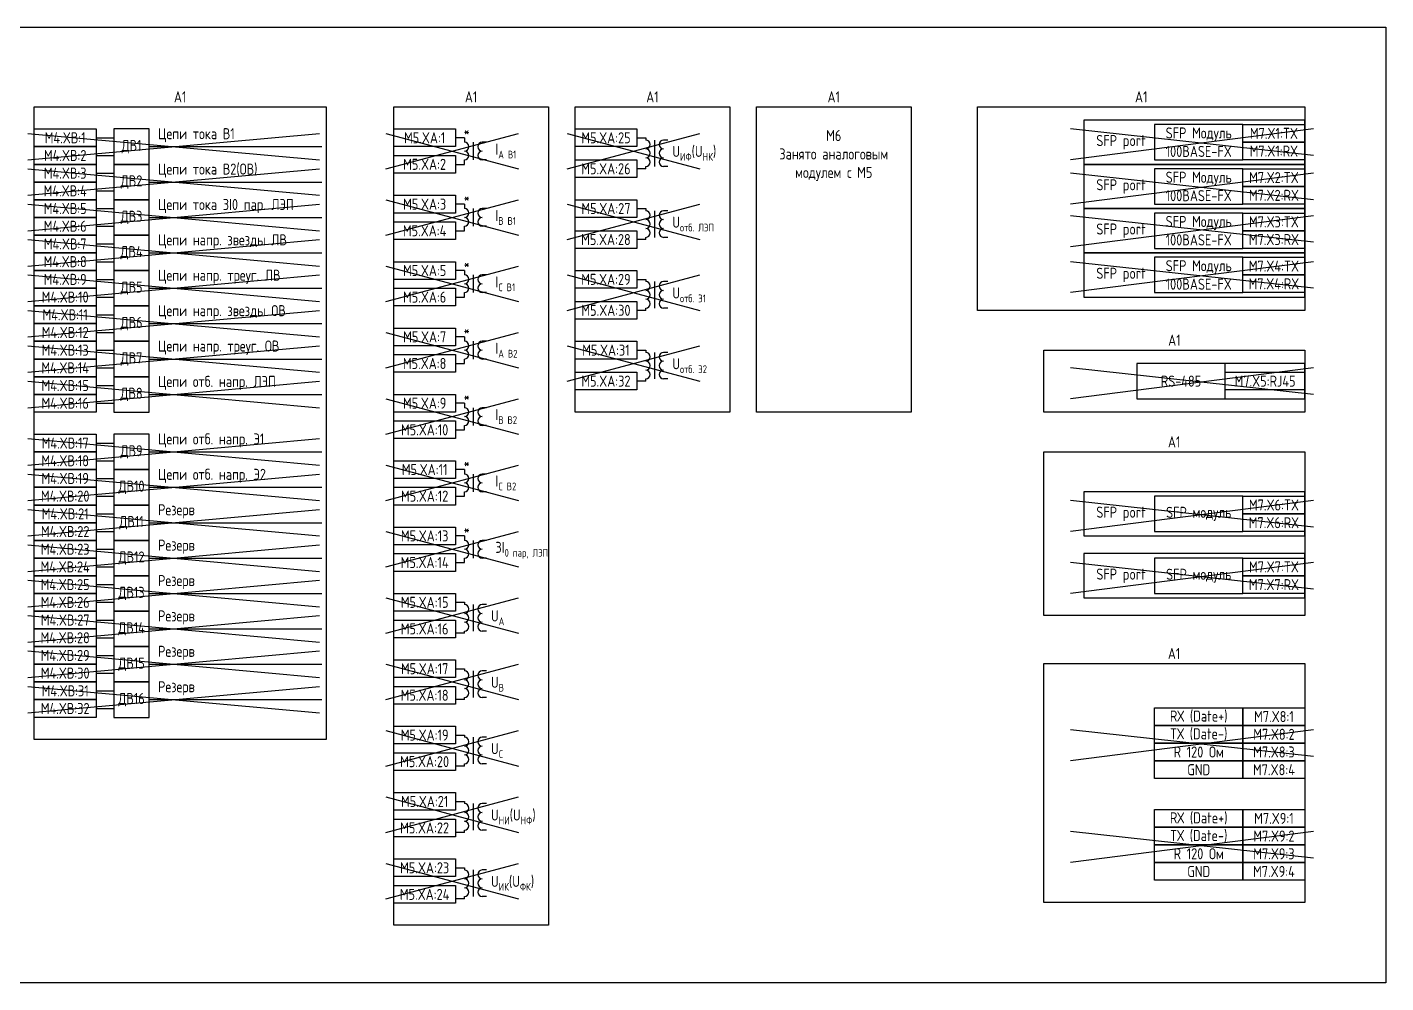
# Model space of a CAD drawing. Header units: millimetres. Extents: x -606 to 1525, y 17 to 584.
# Drawn here: x 269.1 to 576.3, y 368 to 584 of the extents above; entities that cross this region are included whole.
import ezdxf

# ---------------------------------------------------------------- set-up
doc = ezdxf.new("R2010")
doc.units = ezdxf.units.MM
doc.styles.add('Gost_type_A', font='GOST_A.TTF')

msp = doc.modelspace()

# ---------------------------------------------------------------- linework, layer by layer
at = {"color": 6}
for p, q in [((269.25, 560), (335.25, 554)), ((269.25, 554), (335.25, 560)), ((350.25, 560), (380.25, 552)), ((350.25, 552), (380.25, 560)), ((391.25, 560), (421.25, 552)), ((391.25, 552), (421.25, 560)), ((560, 561), (505, 554)), ((560, 555), (505, 561)), ((269.25, 552), (335.25, 546)), ((269.25, 546), (335.25, 552)), ((560, 551), (505, 544)), ((560, 545), (505, 551)), ((269.25, 544), (335.25, 538)), ((269.25, 538), (335.25, 544)), ((350.25, 545), (380.25, 537)), ((350.25, 537), (380.25, 545)), ((391.25, 544), (421.25, 536)), ((391.25, 536), (421.25, 544)), ((560, 541.38), (505, 534.38)), ((560, 535.38), (505, 541.38)), ((269.25, 536), (335.25, 530)), ((269.25, 530), (335.25, 536)), ((350.25, 530), (380.25, 522)), ((350.25, 522), (380.25, 530)), ((560, 531), (505, 524)), ((560, 525), (505, 531)), ((269.25, 528), (335.25, 522)), ((269.25, 522), (335.25, 528)), ((391.25, 528), (421.25, 520)), ((391.25, 520), (421.25, 528)), ((269.25, 520), (335.25, 514)), ((269.25, 514), (335.25, 520)), ((350.25, 515), (380.25, 507)), ((350.25, 507), (380.25, 515)), ((269.25, 512), (335.25, 506)), ((269.25, 506), (335.25, 512)), ((391.25, 512), (421.25, 504)), ((391.25, 504), (421.25, 512)), ((560, 507), (505, 500)), ((560, 501), (505, 507)), ((269.25, 504), (335.25, 498)), ((269.25, 498), (335.25, 504)), ((350.25, 500), (380.25, 492)), ((350.25, 492), (380.25, 500)), ((269.25, 491), (335.25, 485)), ((269.25, 485), (335.25, 491)), ((269.25, 483), (335.25, 477)), ((269.25, 477), (335.25, 483)), ((350.25, 485), (380.25, 477)), ((350.25, 477), (380.25, 485)), ((560, 477), (505, 470)), ((560, 471), (505, 477)), ((350.25, 470), (380.25, 462)), ((350.25, 462), (380.25, 470)), ((560, 463), (505, 456)), ((560, 457), (505, 463)), ((350.25, 455), (380.25, 447)), ((350.25, 447), (380.25, 455)), ((350.25, 440), (380.25, 432)), ((350.25, 432), (380.25, 440)), ((350.25, 425), (380.25, 417)), ((350.25, 417), (380.25, 425)), ((350.25, 410), (380.25, 402)), ((350.25, 402), (380.25, 410)), ((350.25, 395), (380.25, 387)), ((350.25, 387), (380.25, 395))]:
    msp.add_line(p, q, dxfattribs=at)
for p, q in [((284.72, 559), (288.72, 559)), ((296.72, 557), (335.72, 557)), ((368, 559), (366, 559)), ((284.72, 555), (288.72, 555)), ((366, 553), (368, 553)), ((284.72, 551), (288.72, 551)), ((284.72, 547), (288.72, 547)), ((296.72, 549), (335.72, 549)), ((368, 544), (366, 544)), ((284.72, 543), (288.72, 543)), ((296.72, 541), (335.72, 541)), ((284.72, 539), (288.72, 539)), ((366, 538), (368, 538)), ((284.72, 535), (288.72, 535)), ((296.72, 533), (335.72, 533)), ((284.72, 531), (288.72, 531)), ((368, 529), (366, 529)), ((284.72, 527), (288.72, 527)), ((284.72, 523), (288.72, 523)), ((296.72, 525), (335.72, 525)), ((366, 523), (368, 523)), ((284.72, 519), (288.72, 519)), ((296.72, 517), (335.72, 517)), ((284.72, 515), (288.72, 515)), ((368, 514), (366, 514)), ((284.72, 511), (288.72, 511)), ((284.72, 507), (288.72, 507)), ((296.72, 509), (335.72, 509)), ((366, 508), (368, 508)), ((284.72, 503), (288.72, 503)), ((296.72, 501), (335.72, 501)), ((284.72, 499), (288.72, 499)), ((368, 499), (366, 499)), ((366, 493), (368, 493)), ((284.72, 490), (288.72, 490)), ((284.72, 486), (288.72, 486)), ((296.72, 488), (335.72, 488)), ((368, 484), (366, 484)), ((284.72, 482), (288.72, 482)), ((296.72, 480), (335.72, 480)), ((284.72, 478), (288.72, 478)), ((366, 478), (368, 478)), ((284.72, 474), (288.72, 474)), ((296.72, 472), (335.72, 472)), ((284.72, 470), (288.72, 470)), ((368, 469), (366, 469)), ((284.72, 466), (288.72, 466)), ((296.72, 464), (335.72, 464)), ((284.72, 462), (288.72, 462)), ((366, 463), (368, 463)), ((284.72, 458), (288.72, 458)), ((296.72, 456), (335.72, 456)), ((284.72, 454), (288.72, 454)), ((284.72, 450), (288.72, 450)), ((284.72, 446), (288.72, 446)), ((296.72, 448), (335.72, 448)), ((284.72, 442), (288.72, 442)), ((296.72, 440), (335.72, 440)), ((284.72, 438), (288.72, 438)), ((284.72, 434), (288.72, 434)), ((296.72, 432), (335.72, 432)), ((284.72, 430), (288.72, 430))]:
    msp.add_line(p, q)
at = {"ltscale": 4}
for p, q in [((368, 559), (368, 558)), ((368, 558.5), (368, 558)), ((370, 558), (370, 554)), ((370, 558), (370, 554)), ((373, 558), (372, 558)), ((373, 558), (372, 558)), ((407, 559), (409, 559)), ((409, 559), (409, 558.5)), ((409, 559), (409, 558.5)), ((411, 558.5), (411, 554.5)), ((411, 556.5), (411, 552.5)), ((414, 558.5), (413, 558.5)), ((368, 553), (368, 554)), ((373, 554), (372, 554)), ((373, 554), (372, 554)), ((409, 552), (407, 552)), ((409, 552), (409, 552.5)), ((414, 552.5), (413, 552.5)), ((368, 544), (368, 543)), ((368, 543.5), (368, 543)), ((370, 543), (370, 539)), ((370, 543), (370, 539)), ((373, 543), (372, 543)), ((373, 543), (372, 543)), ((407, 543), (409, 543)), ((409, 543), (409, 542.5)), ((409, 543), (409, 542.5)), ((411, 542.5), (411, 538.5)), ((414, 542.5), (413, 542.5)), ((368, 538), (368, 539)), ((373, 539), (372, 539)), ((373, 539), (372, 539)), ((411, 540.5), (411, 536.5)), ((409, 536), (407, 536)), ((409, 536), (409, 536.5)), ((414, 536.5), (413, 536.5)), ((368, 529), (368, 528)), ((368, 528.5), (368, 528)), ((370, 528), (370, 524)), ((370, 528), (370, 524)), ((373, 528), (372, 528)), ((373, 528), (372, 528)), ((407, 527), (409, 527)), ((409, 527), (409, 526.5)), ((409, 527), (409, 526.5)), ((411, 526.5), (411, 522.5)), ((414, 526.5), (413, 526.5)), ((368, 523), (368, 524)), ((373, 524), (372, 524)), ((373, 524), (372, 524)), ((411, 524.5), (411, 520.5)), ((409, 520), (407, 520)), ((409, 520), (409, 520.5)), ((414, 520.5), (413, 520.5)), ((368, 514), (368, 513)), ((368, 513.5), (368, 513)), ((370, 513), (370, 509)), ((370, 513), (370, 509)), ((373, 513), (372, 513)), ((373, 513), (372, 513)), ((407, 511), (409, 511)), ((409, 511), (409, 510.5)), ((409, 511), (409, 510.5)), ((411, 510.5), (411, 506.5)), ((414, 510.5), (413, 510.5)), ((368, 508), (368, 509)), ((373, 509), (372, 509)), ((373, 509), (372, 509)), ((411, 508.5), (411, 504.5)), ((409, 504), (407, 504)), ((409, 504), (409, 504.5)), ((414, 504.5), (413, 504.5)), ((368, 499), (368, 498)), ((368, 498.5), (368, 498)), ((370, 498), (370, 494)), ((370, 498), (370, 494)), ((373, 498), (372, 498)), ((373, 498), (372, 498)), ((368, 493), (368, 494)), ((373, 494), (372, 494)), ((373, 494), (372, 494)), ((368, 484), (368, 483)), ((368, 483.5), (368, 483)), ((370, 483), (370, 479)), ((370, 483), (370, 479)), ((373, 483), (372, 483)), ((373, 483), (372, 483)), ((368, 478), (368, 479)), ((373, 479), (372, 479)), ((373, 479), (372, 479)), ((368, 469), (368, 468)), ((368, 468.5), (368, 468)), ((370, 468), (370, 464)), ((370, 468), (370, 464)), ((373, 468), (372, 468)), ((373, 468), (372, 468)), ((368, 463), (368, 464)), ((373, 464), (372, 464)), ((373, 464), (372, 464)), ((366, 454), (368, 454)), ((368, 454), (368, 453.5)), ((368, 454), (368, 453.5)), ((370, 453.5), (370, 449.5)), ((373, 453.5), (372, 453.5)), ((370, 451.5), (370, 447.5)), ((368, 447), (366, 447)), ((368, 447), (368, 447.5)), ((373, 447.5), (372, 447.5)), ((366, 439), (368, 439)), ((368, 439), (368, 438.5)), ((368, 439), (368, 438.5)), ((370, 438.5), (370, 434.5)), ((370, 436.5), (370, 432.5)), ((373, 438.5), (372, 438.5)), ((368, 432), (366, 432)), ((368, 432), (368, 432.5)), ((373, 432.5), (372, 432.5)), ((366, 424), (368, 424)), ((368, 424), (368, 423.5)), ((368, 424), (368, 423.5)), ((370, 423.5), (370, 419.5)), ((370, 421.5), (370, 417.5)), ((373, 423.5), (372, 423.5)), ((368, 417), (366, 417)), ((368, 417), (368, 417.5)), ((373, 417.5), (372, 417.5)), ((366, 409), (368, 409)), ((368, 409), (368, 408.5)), ((368, 409), (368, 408.5)), ((370, 408.5), (370, 404.5)), ((370, 406.5), (370, 402.5)), ((373, 408.5), (372, 408.5)), ((368, 402), (368, 402.5)), ((373, 402.5), (372, 402.5)), ((368, 402), (366, 402)), ((366, 394), (368, 394)), ((368, 394), (368, 393.5)), ((368, 394), (368, 393.5)), ((370, 393.5), (370, 389.5)), ((373, 393.5), (372, 393.5)), ((370, 391.5), (370, 387.5)), ((368, 387), (368, 387.5)), ((373, 387.5), (372, 387.5)), ((368, 387), (366, 387))]:
    msp.add_line(p, q, dxfattribs=at)
at = {"color": 114, "true_color": 0x139b48}
for p, q in [((269.25, 475), (335.25, 469)), ((269.25, 469), (335.25, 475)), ((269.25, 467), (335.25, 461)), ((269.25, 461), (335.25, 467)), ((269.25, 459), (335.25, 453)), ((269.25, 453), (335.25, 459)), ((269.25, 451), (335.25, 445)), ((269.25, 445), (335.25, 451)), ((269.25, 443), (335.25, 437)), ((269.25, 437), (335.25, 443)), ((269.25, 435), (335.25, 429)), ((269.25, 429), (335.25, 435)), ((560, 425.17), (505, 418.17)), ((560, 419.17), (505, 425.17)), ((560, 402.17), (505, 395.17)), ((560, 396.17), (505, 402.17))]:
    msp.add_line(p, q, dxfattribs=at)
for points in [[(19.25, 584), (576.32, 584), (576.32, 368), (19.25, 368)], [(270.72, 566), (336.72, 566), (336.72, 423), (270.72, 423)], [(352, 566), (387, 566), (387, 381), (352, 381)], [(393, 566), (428, 566), (428, 497), (393, 497)], [(434, 566), (469, 566), (469, 497), (434, 497)], [(484.02, 566), (558.02, 566), (558.02, 520), (484.02, 520)], [(558.02, 563), (508.02, 563), (508.02, 553), (558.02, 553)], [(270.72, 561), (284.72, 561), (284.72, 557), (270.72, 557)], [(352, 561), (366, 561), (366, 557), (352, 557)], [(393, 561), (407, 561), (407, 557), (393, 557)], [(544.02, 562), (558.02, 562), (558.02, 558), (544.02, 558)], [(270.72, 557), (284.72, 557), (284.72, 553), (270.72, 553)], [(544.02, 558), (558.02, 558), (558.02, 554), (544.02, 554)], [(270.72, 553), (284.72, 553), (284.72, 549), (270.72, 549)], [(352, 555), (366, 555), (366, 551), (352, 551)], [(393, 554), (407, 554), (407, 550), (393, 550)], [(558.02, 553), (508.02, 553), (508.02, 543), (558.02, 543)], [(544.02, 552), (558.02, 552), (558.02, 548), (544.02, 548)], [(270.72, 549), (284.72, 549), (284.72, 545), (270.72, 545)], [(544.02, 548), (558.02, 548), (558.02, 544), (544.02, 544)], [(270.72, 545), (284.72, 545), (284.72, 541), (270.72, 541)], [(352, 546), (366, 546), (366, 542), (352, 542)], [(393, 545), (407, 545), (407, 541), (393, 541)], [(270.72, 541), (284.72, 541), (284.72, 537), (270.72, 537)], [(558.02, 543), (508.02, 543), (508.02, 533), (558.02, 533)], [(544.02, 542), (558.02, 542), (558.02, 538), (544.02, 538)], [(352, 540), (366, 540), (366, 536), (352, 536)], [(393, 538), (407, 538), (407, 534), (393, 534)], [(544.02, 538), (558.02, 538), (558.02, 534), (544.02, 534)], [(270.72, 537), (284.72, 537), (284.72, 533), (270.72, 533)], [(270.72, 533), (284.72, 533), (284.72, 529), (270.72, 529)], [(558.02, 533), (508.02, 533), (508.02, 523), (558.02, 523)], [(544.02, 532), (558.02, 532), (558.02, 528), (544.02, 528)], [(270.72, 529), (284.72, 529), (284.72, 525), (270.72, 525)], [(352, 531), (366, 531), (366, 527), (352, 527)], [(393, 529), (407, 529), (407, 525), (393, 525)], [(544.02, 528), (558.02, 528), (558.02, 524), (544.02, 524)], [(270.72, 525), (284.72, 525), (284.72, 521), (270.72, 521)], [(352, 525), (366, 525), (366, 521), (352, 521)], [(270.72, 521), (284.72, 521), (284.72, 517), (270.72, 517)], [(393, 522), (407, 522), (407, 518), (393, 518)], [(270.72, 517), (284.72, 517), (284.72, 513), (270.72, 513)], [(352, 516), (366, 516), (366, 512), (352, 512)], [(270.72, 513), (284.72, 513), (284.72, 509), (270.72, 509)], [(352, 510), (366, 510), (366, 506), (352, 506)], [(393, 513), (407, 513), (407, 509), (393, 509)], [(499.02, 511), (558.02, 511), (558.02, 497), (499.02, 497)], [(270.72, 509), (284.72, 509), (284.72, 505), (270.72, 505)], [(270.72, 505), (284.72, 505), (284.72, 501), (270.72, 501)], [(393, 506), (407, 506), (407, 502), (393, 502)], [(540.02, 506), (558.02, 506), (558.02, 502), (540.02, 502)], [(270.72, 501), (284.72, 501), (284.72, 497), (270.72, 497)], [(352, 501), (366, 501), (366, 497), (352, 497)], [(352, 495), (366, 495), (366, 491), (352, 491)], [(270.72, 492), (284.72, 492), (284.72, 488), (270.72, 488)], [(270.72, 488), (284.72, 488), (284.72, 484), (270.72, 484)], [(352, 486), (366, 486), (366, 482), (352, 482)], [(499.02, 488), (558.02, 488), (558.02, 451), (499.02, 451)], [(270.72, 484), (284.72, 484), (284.72, 480), (270.72, 480)], [(270.72, 480), (284.72, 480), (284.72, 476), (270.72, 476)], [(352, 480), (366, 480), (366, 476), (352, 476)], [(558.02, 479), (508.02, 479), (508.02, 469), (558.02, 469)], [(544.02, 478), (558.02, 478), (558.02, 474), (544.02, 474)], [(270.72, 476), (284.72, 476), (284.72, 472), (270.72, 472)], [(544.02, 474), (558.02, 474), (558.02, 470), (544.02, 470)], [(270.72, 472), (284.72, 472), (284.72, 468), (270.72, 468)], [(352, 471), (366, 471), (366, 467), (352, 467)], [(270.72, 468), (284.72, 468), (284.72, 464), (270.72, 464)], [(270.72, 464), (284.72, 464), (284.72, 460), (270.72, 460)], [(352, 465), (366, 465), (366, 461), (352, 461)], [(558.02, 465), (508.02, 465), (508.02, 455), (558.02, 455)], [(544.02, 464), (558.02, 464), (558.02, 460), (544.02, 460)], [(270.72, 460), (284.72, 460), (284.72, 456), (270.72, 456)], [(544.02, 460), (558.02, 460), (558.02, 456), (544.02, 456)], [(270.72, 456), (284.72, 456), (284.72, 452), (270.72, 452)], [(352, 456), (366, 456), (366, 452), (352, 452)], [(270.72, 452), (284.72, 452), (284.72, 448), (270.72, 448)], [(352, 450), (366, 450), (366, 446), (352, 446)], [(270.72, 448), (284.72, 448), (284.72, 444), (270.72, 444)], [(270.72, 444), (284.72, 444), (284.72, 440), (270.72, 440)], [(270.72, 440), (284.72, 440), (284.72, 436), (270.72, 436)], [(352, 441), (366, 441), (366, 437), (352, 437)], [(499.02, 440.17), (558.02, 440.17), (558.02, 386.17), (499.02, 386.17)], [(270.72, 436), (284.72, 436), (284.72, 432), (270.72, 432)], [(352, 435), (366, 435), (366, 431), (352, 431)], [(270.72, 432), (284.72, 432), (284.72, 428), (270.72, 428)], [(524.02, 430.17), (544.02, 430.17), (544.02, 414.17), (524.02, 414.17)], [(524.02, 430.17), (544.02, 430.17), (544.02, 426.17), (524.02, 426.17)], [(544.02, 430.17), (558.02, 430.17), (558.02, 426.17), (544.02, 426.17)], [(352, 426), (366, 426), (366, 422), (352, 422)], [(524.02, 426.17), (544.02, 426.17), (544.02, 422.17), (524.02, 422.17)], [(544.02, 426.17), (558.02, 426.17), (558.02, 422.17), (544.02, 422.17)], [(524.02, 422.17), (544.02, 422.17), (544.02, 418.17), (524.02, 418.17)], [(544.02, 422.17), (558.02, 422.17), (558.02, 418.17), (544.02, 418.17)], [(352, 420), (366, 420), (366, 416), (352, 416)], [(524.02, 418.17), (544.02, 418.17), (544.02, 414.17), (524.02, 414.17)], [(544.02, 418.17), (558.02, 418.17), (558.02, 414.17), (544.02, 414.17)], [(352, 411), (366, 411), (366, 407), (352, 407)], [(524.02, 407.17), (544.02, 407.17), (544.02, 391.17), (524.02, 391.17)], [(524.02, 407.17), (544.02, 407.17), (544.02, 391.17), (524.02, 391.17)], [(524.02, 407.17), (544.02, 407.17), (544.02, 403.17), (524.02, 403.17)], [(544.02, 407.17), (558.02, 407.17), (558.02, 403.17), (544.02, 403.17)], [(352, 405), (366, 405), (366, 401), (352, 401)], [(524.02, 403.17), (544.02, 403.17), (544.02, 399.17), (524.02, 399.17)], [(544.02, 403.17), (558.02, 403.17), (558.02, 399.17), (544.02, 399.17)], [(524.02, 399.17), (544.02, 399.17), (544.02, 395.17), (524.02, 395.17)], [(544.02, 399.17), (558.02, 399.17), (558.02, 395.17), (544.02, 395.17)], [(352, 396), (366, 396), (366, 392), (352, 392)], [(524.02, 395.17), (544.02, 395.17), (544.02, 391.17), (524.02, 391.17)], [(544.02, 395.17), (558.02, 395.17), (558.02, 391.17), (544.02, 391.17)], [(352, 390), (366, 390), (366, 386), (352, 386)]]:
    msp.add_lwpolyline(points, close=True)
at = {"ltscale": 4}
for points in [[(288.72, 553), (296.72, 553), (296.72, 561), (288.72, 561)], [(288.72, 545), (296.72, 545), (296.72, 553), (288.72, 553)], [(288.72, 537), (296.72, 537), (296.72, 545), (288.72, 545)], [(288.72, 529), (296.72, 529), (296.72, 537), (288.72, 537)], [(288.72, 521), (296.72, 521), (296.72, 529), (288.72, 529)], [(288.72, 513), (296.72, 513), (296.72, 521), (288.72, 521)], [(288.72, 505), (296.72, 505), (296.72, 513), (288.72, 513)], [(288.72, 497), (296.72, 497), (296.72, 505), (288.72, 505)], [(288.72, 484), (296.72, 484), (296.72, 492), (288.72, 492)], [(288.72, 476), (296.72, 476), (296.72, 484), (288.72, 484)], [(288.72, 468), (296.72, 468), (296.72, 476), (288.72, 476)], [(288.72, 460), (296.72, 460), (296.72, 468), (288.72, 468)], [(288.72, 452), (296.72, 452), (296.72, 460), (288.72, 460)], [(288.72, 444), (296.72, 444), (296.72, 452), (288.72, 452)], [(288.72, 436), (296.72, 436), (296.72, 444), (288.72, 444)], [(288.72, 428), (296.72, 428), (296.72, 436), (288.72, 436)]]:
    msp.add_lwpolyline(points, close=True, dxfattribs=at)
at = {"linetype": 'Continuous', "lineweight": 25, "ltscale": 4}
for points in [[(524.02, 554), (544.02, 554), (544.02, 562), (524.02, 562)], [(524.02, 544), (544.02, 544), (544.02, 552), (524.02, 552)], [(524.02, 534), (544.02, 534), (544.02, 542), (524.02, 542)], [(524.02, 524), (544.02, 524), (544.02, 532), (524.02, 532)], [(520.02, 500), (558.02, 500), (558.02, 508), (520.02, 508)], [(520.02, 500), (540.02, 500), (540.02, 508), (520.02, 508)], [(524.02, 470), (544.02, 470), (544.02, 478), (524.02, 478)], [(524.02, 456), (544.02, 456), (544.02, 464), (524.02, 464)]]:
    msp.add_lwpolyline(points, close=True, dxfattribs=at)
at = {"ltscale": 4}
for centre, start, end in [((368, 557), 270, 90), ((368, 557), 270, 90), ((372, 557), 90, 270), ((372, 557), 90, 270), ((409, 557.5), 270, 90), ((409, 555.5), 270, 90), ((413, 557.5), 90, 270), ((413, 557.5), 90, 270), ((413, 555.5), 90, 270), ((413, 555.5), 90, 270), ((368, 555), 270, 90), ((368, 555), 270, 90), ((372, 555), 90, 270), ((372, 555), 90, 270), ((409, 553.5), 270, 90), ((413, 553.5), 90, 270), ((368, 542), 270, 90), ((368, 542), 270, 90), ((368, 540), 270, 90), ((368, 540), 270, 90), ((372, 542), 90, 270), ((372, 542), 90, 270), ((372, 540), 90, 270), ((372, 540), 90, 270), ((409, 541.5), 270, 90), ((413, 541.5), 90, 270), ((413, 541.5), 90, 270), ((409, 539.5), 270, 90), ((409, 537.5), 270, 90), ((413, 539.5), 90, 270), ((413, 539.5), 90, 270), ((413, 537.5), 90, 270), ((368, 527), 270, 90), ((368, 527), 270, 90), ((368, 525), 270, 90), ((368, 525), 270, 90), ((372, 527), 90, 270), ((372, 527), 90, 270), ((372, 525), 90, 270), ((372, 525), 90, 270), ((409, 525.5), 270, 90), ((413, 525.5), 90, 270), ((413, 525.5), 90, 270), ((409, 523.5), 270, 90), ((409, 521.5), 270, 90), ((413, 523.5), 90, 270), ((413, 523.5), 90, 270), ((413, 521.5), 90, 270), ((368, 512), 270, 90), ((368, 512), 270, 90), ((368, 510), 270, 90), ((368, 510), 270, 90), ((372, 512), 90, 270), ((372, 512), 90, 270), ((372, 510), 90, 270), ((372, 510), 90, 270), ((409, 509.5), 270, 90), ((413, 509.5), 90, 270), ((413, 509.5), 90, 270), ((409, 507.5), 270, 90), ((413, 507.5), 90, 270), ((413, 507.5), 90, 270), ((409, 505.5), 270, 90), ((413, 505.5), 90, 270), ((368, 497), 270, 90), ((368, 497), 270, 90), ((372, 497), 90, 270), ((372, 497), 90, 270), ((368, 495), 270, 90), ((368, 495), 270, 90), ((372, 495), 90, 270), ((372, 495), 90, 270), ((368, 482), 270, 90), ((368, 482), 270, 90), ((372, 482), 90, 270), ((372, 482), 90, 270), ((368, 480), 270, 90), ((368, 480), 270, 90), ((372, 480), 90, 270), ((372, 480), 90, 270), ((368, 467), 270, 90), ((368, 467), 270, 90), ((372, 467), 90, 270), ((372, 467), 90, 270), ((368, 465), 270, 90), ((368, 465), 270, 90), ((372, 465), 90, 270), ((372, 465), 90, 270), ((368, 452.5), 270, 90), ((372, 452.5), 90, 270), ((372, 452.5), 90, 270), ((368, 450.5), 270, 90), ((368, 448.5), 270, 90), ((372, 450.5), 90, 270), ((372, 450.5), 90, 270), ((372, 448.5), 90, 270), ((368, 437.5), 270, 90), ((368, 435.5), 270, 90), ((372, 437.5), 90, 270), ((372, 437.5), 90, 270), ((372, 435.5), 90, 270), ((372, 435.5), 90, 270), ((368, 433.5), 270, 90), ((372, 433.5), 90, 270), ((368, 422.5), 270, 90), ((368, 420.5), 270, 90), ((372, 422.5), 90, 270), ((372, 422.5), 90, 270), ((372, 420.5), 90, 270), ((372, 420.5), 90, 270), ((368, 418.5), 270, 90), ((372, 418.5), 90, 270), ((368, 407.5), 270, 90), ((368, 405.5), 270, 90), ((372, 407.5), 90, 270), ((372, 407.5), 90, 270), ((372, 405.5), 90, 270), ((372, 405.5), 90, 270), ((368, 403.5), 270, 90), ((372, 403.5), 90, 270), ((368, 392.5), 270, 90), ((372, 392.5), 90, 270), ((372, 392.5), 90, 270), ((368, 390.5), 270, 90), ((372, 390.5), 90, 270), ((372, 390.5), 90, 270), ((368, 388.5), 270, 90), ((372, 388.5), 90, 270)]:
    msp.add_arc(centre, 1, start, end, dxfattribs=at)

# ---------------------------------------------------------------- texts
at = {"char_height": 2.5, "attachment_point": 8, "line_spacing_factor": 0.9, "style": 'Gost_type_A'}
for insert, width in [((303.72, 567), 66), ((369.5, 567), 35), ((410.5, 567), 35), ((451.5, 567), 35), ((521.02, 567), 74.0002), ((528.52, 512), 59.0002)]:
    msp.add_mtext('A1', dxfattribs=dict(at, insert=insert, width=width))
at = {"char_height": 2.5, "style": 'Gost_type_A'}
for s, insert, width, attachment_point in [('M4.XВ:1', (277.72, 559), 14, 5), ('Цепи тока В1', (298.72, 558), 27.8465, 7), ('M5.XA:1', (359, 559), 14, 5), ('*', (368.5, 560.5), 3, 5), ('M5.XA:25', (400, 559), 14, 5), ('M6\\PЗанято аналоговым модулем с М5', (451.5, 555), 35, 5), ('SFP port', (522.02, 558), 20, 6), ('SFP Mодуль 100BASE-FX', (534.02, 558), 19.9998, 5), ('M7.X1:TX', (551.02, 560), 14, 5), ('M4.XВ:2', (277.72, 555), 14, 5), ('ДВ1', (292.72, 557), 7.9998, 5), ('\\A1;I{\\H0.7x;\\S^ A В1;}', (375, 556), 8, 4), ('\\A1;U{\\H0.7x;\\S^ ИФ;\\H1.42857x;(U\\H0.7x;\\S^ НК;\\H1.42857x;)}', (415, 555.5), 12, 4), ('M7.X1:RX', (551.02, 556), 14, 5), ('Цепи тока В2(ОВ)', (298.72, 550), 27.8465, 7), ('M5.XA:2', (358.99, 553), 14.018, 5), ('M5.XA:26', (399.99, 552), 14.018, 5), ('M4.XВ:3', (277.72, 551), 14, 5), ('ДВ2', (292.72, 549), 7.9998, 5), ('SFP Mодуль 100BASE-FX', (534.02, 548), 19.9998, 5), ('M7.X2:TX', (551.02, 550), 14, 5), ('M4.XВ:4', (277.72, 547), 14, 5), ('SFP port', (522.02, 548), 20, 6), ('M7.X2:RX', (551.02, 546), 14, 5), ('M4.XВ:5', (277.72, 543), 14, 5), ('Цепи тока 3I0 пар. ЛЭП', (298.72, 542), 31.722, 7), ('M5.XA:3', (359, 544), 14, 5), ('*', (368.5, 545.5), 3, 5), ('M5.XA:27', (399.99, 543), 14.018, 5), ('ДВ3', (292.72, 541), 7.9998, 5), ('\\A1;I{\\H0.7x;\\S^ В B1;}', (375, 541), 8, 4), ('\\A1;U{\\H0.7x;\\S^ отб. ЛЭП;}', (415, 539.5), 12, 4), ('SFP Mодуль 100BASE-FX', (534.02, 538), 19.9998, 5), ('M7.X3:TX', (551.02, 540), 14, 5), ('M4.XВ:6', (277.72, 539), 14, 5), ('M5.XA:4', (358.99, 537.99), 14.018, 5), ('SFP port', (522.02, 538), 20, 6), ('M4.XВ:7', (277.72, 535), 14, 5), ('Цепи напр. звезды ЛВ', (298.72, 534), 27.8465, 7), ('M5.XA:28', (399.99, 536), 14.018, 5), ('M7.X3:RX', (551.02, 536), 14, 5), ('M4.XВ:8', (277.72, 531), 14, 5), ('ДВ4', (292.72, 533), 7.9998, 5), ('Цепи напр. треуг. ЛВ', (298.72, 526), 27.8465, 7), ('M5.XA:5', (359, 529), 14, 5), ('*', (368.5, 530.5), 3, 5), ('SFP port', (522.02, 528), 20, 6), ('SFP Mодуль 100BASE-FX', (534.02, 528), 19.9998, 5), ('M7.X4:TX', (551.02, 530), 14, 5), ('M4.XВ:9', (277.72, 527), 14, 5), ('ДВ5', (292.72, 525), 7.9998, 5), ('\\A1;I{\\H0.7x;\\S^ C B1;}', (375, 526), 8, 4), ('M5.XA:29', (399.99, 527), 14.018, 5), ('M7.X4:RX', (551.02, 526), 14, 5), ('M4.XВ:10', (277.72, 523), 14, 5), ('M5.XA:6', (358.99, 522.99), 14.018, 5), ('\\A1;U{\\H0.7x;\\S^ отб. Э1;}', (415, 523.5), 12, 4), ('M4.XВ:11', (277.72, 519), 14, 5), ('Цепи напр. звезды ОВ', (298.72, 518), 27.8465, 7), ('M5.XA:30', (399.99, 520), 14.018, 5), ('M4.XВ:12', (277.72, 515), 14, 5), ('ДВ6', (292.72, 517), 7.9998, 5), ('Цепи напр. треуг. ОВ', (298.72, 510), 27.8465, 7), ('M5.XA:7', (359, 514), 14, 5), ('*', (368.5, 515.5), 3, 5), ('M4.XВ:13', (277.72, 511), 14, 5), ('ДВ7', (292.72, 509), 7.9998, 5), ('\\A1;I{\\H0.7x;\\S^ A B2;}', (375, 511), 8, 4), ('M5.XA:31', (399.99, 511), 14.018, 5), ('M4.XВ:14', (277.72, 507), 14, 5), ('M5.XA:8', (358.99, 507.99), 14.018, 5), ('\\A1;U{\\H0.7x;\\S^ отб. Э2;}', (415, 507.5), 12, 4), ('M4.XВ:15', (277.72, 503), 14, 5), ('Цепи отб. напр. ЛЭП', (298.72, 502), 27.8465, 7), ('M5.XA:32', (399.99, 504), 14.018, 5), ('RS-485', (530.02, 504), 19.9998, 5), ('M7.X5:RJ45', (549.02, 504), 18.0002, 5), ('ДВ8', (292.72, 501), 7.9998, 5), ('M4.XВ:16', (277.72, 499), 14, 5), ('M5.XA:9', (359, 499), 14, 5), ('*', (368.5, 500.5), 3, 5), ('\\A1;I{\\H0.7x;\\S^ В B2;}', (375, 496), 8, 4), ('Цепи отб. напр. Э1', (298.72, 489), 27.8465, 7), ('M5.XA:10', (358.99, 492.99), 14.018, 5), ('M4.XВ:17', (277.72, 490), 14, 5), ('ДВ9', (292.72, 488), 7.9998, 5), ('M4.XВ:18', (277.72, 486), 14, 5), ('*', (368.5, 485.5), 3, 5), ('M4.XВ:19', (277.72, 482), 14, 5), ('Цепи отб. напр. Э2', (298.72, 481), 27.8465, 7), ('M5.XA:11', (359, 484), 14, 5), ('\\A1;I{\\H0.7x;\\S^ C B2;}', (375, 481), 8, 4), ('M4.XВ:20', (277.72, 478), 14, 5), ('ДВ10', (292.72, 480), 7.9998, 5), ('M5.XA:12', (358.99, 478), 14.018, 5), ('Резерв', (298.72, 473), 27.8465, 7), ('М7.X6:TX', (551.02, 476), 14, 5), ('M4.XВ:21', (277.72, 474), 14, 5), ('ДВ11', (292.72, 472), 7.9998, 5), ('SFP port', (522.02, 474), 20, 6), ('SFP модуль', (534.02, 474), 20, 5), ('М7.X6:RX', (551.02, 472), 14, 5), ('M4.XВ:22', (277.72, 470), 14, 5), ('M5.XA:13', (359, 469.01), 14, 5), ('*', (368.5, 470.5), 3, 5), ('M4.XВ:23', (277.72, 466), 14, 5), ('Резерв', (298.72, 465), 27.8465, 7), ('\\A1;3I{\\H0.7x;\\S^ 0 пар, ЛЭП;}', (375, 466), 8, 4), ('ДВ12', (292.72, 464), 7.9998, 5), ('M5.XA:14', (358.99, 463), 14.018, 5), ('M4.XВ:24', (277.72, 462), 14, 5), ('SFP port', (522.02, 460), 20, 6), ('SFP модуль', (534.02, 460), 20, 5), ('М7.X7:TX', (551.02, 462), 14, 5), ('M4.XВ:25', (277.72, 458), 14, 5), ('Резерв', (298.72, 457), 27.8465, 7), ('М7.X7:RX', (551.02, 458), 14, 5), ('M4.XВ:26', (277.72, 454), 14, 5), ('ДВ13', (292.72, 456), 7.9998, 5), ('M5.XA:15', (359, 454), 14, 5), ('Резерв', (298.72, 449), 27.8465, 7), ('\\A1;U{\\H0.7x;\\S^ A;}', (374, 450.5), 12, 4), ('M4.XВ:27', (277.72, 450), 14, 5), ('ДВ14', (292.72, 448), 7.9998, 5), ('M5.XA:16', (358.99, 447.99), 14.018, 5), ('M4.XВ:28', (277.72, 446), 14, 5), ('M4.XВ:29', (277.72, 442), 14, 5), ('Резерв', (298.72, 441), 27.8465, 7), ('ДВ15', (292.72, 440), 7.9998, 5), ('M5.XA:17', (359, 439), 14, 5), ('M4.XВ:30', (277.72, 438), 14, 5), ('\\A1;U{\\H0.7x;\\S^ B;}', (374, 435.5), 12, 4), ('M4.XВ:31', (277.72, 434), 14, 5), ('ДВ16', (292.72, 432), 7.9998, 5), ('Резерв', (298.72, 433), 27.8465, 7), ('M5.XA:18', (358.99, 432.99), 14.018, 5), ('M4.XВ:32', (277.72, 430), 14, 5), ('RХ (Date+)', (534.02, 428.17), 20, 5), ('М7.X8:1', (551.02, 428.17), 14, 5), ('M5.XA:19', (359, 424), 14, 5), ('TХ (Date-)', (534.02, 424.17), 20, 5), ('М7.X8:2', (551.02, 424.17), 14, 5), ('\\A1;U{\\H0.7x;\\S^ C;}', (374, 420.5), 12, 4), ('R 120 Ом', (534.02, 420.17), 20, 5), ('М7.X8:3', (551.02, 420.17), 14, 5), ('M5.XA:20', (358.99, 417.99), 14.018, 5), ('GND', (534.02, 416.17), 20, 5), ('М7.X8:4', (551.02, 416.17), 14, 5), ('M5.XA:21', (359, 409), 14, 5), ('\\A1;U{\\H0.7x;\\S^ НИ;}(U{\\H0.7x;\\S^ НФ;})', (374, 405.5), 12, 4), ('RХ (Date+)', (534.02, 405.17), 20, 5), ('М7.X9:1', (551.02, 405.17), 14, 5), ('M5.XA:22', (358.99, 403), 14.018, 5), ('TХ (Date-)', (534.02, 401.17), 20, 5), ('М7.X9:2', (551.02, 401.17), 14, 5), ('R 120 Ом', (534.02, 397.17), 20, 5), ('М7.X9:3', (551.02, 397.17), 14, 5), ('M5.XA:23', (359, 394), 14, 5), ('GND', (534.02, 393.17), 20, 5), ('М7.X9:4', (551.02, 393.17), 14, 5), ('\\A1;U{\\H0.7x;\\S^ ИК;\\H1.42857x;(U\\H0.7x;\\S^ ФК;\\H1.42857x;)}', (374, 390.5), 12, 4), ('M5.XA:24', (358.99, 387.99), 14.018, 5)]:
    msp.add_mtext(s, dxfattribs=dict(at, insert=insert, width=width, attachment_point=attachment_point))
at = {"lineweight": 25, "char_height": 2.5, "attachment_point": 8, "line_spacing_factor": 0.9, "style": 'Gost_type_A'}
for insert, width in [((528.46, 489), 58.8762), ((528.45, 441.17), 58.9)]:
    msp.add_mtext('A1', dxfattribs=dict(at, insert=insert, width=width))

doc.saveas('drawing.dxf')
